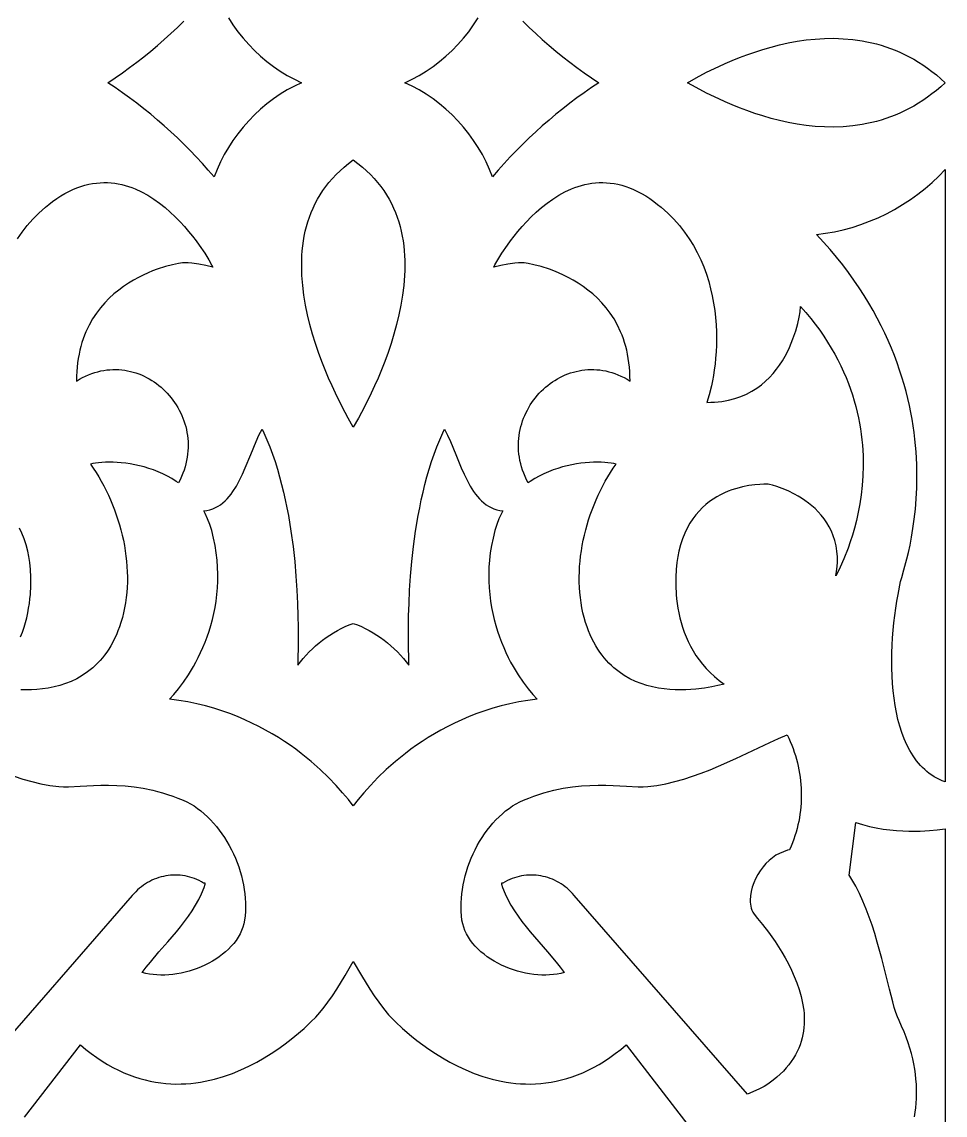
# Model space of a CAD drawing. Extents: x -350 to 350, y -780 to 780.
# Drawn here: x 209.8 to 270, y 516.4 to 587.7 of the extents above; entities that cross this region are included whole.
import ezdxf

# ---------------------------------------------------------------- set-up
doc = ezdxf.new("R2010")
doc.units = 0
doc.layers.add('LAYER_1', color=18, linetype='CONTINUOUS')

msp = doc.modelspace()

# ---------------------------------------------------------------- linework, layer by layer
at = {"layer": 'LAYER_1'}
for points in [[(223.254, 587.971), (223.552, 587.517), (223.873, 587.076), (224.215, 586.651), (224.578, 586.242), (224.959, 585.852), (225.358, 585.481), (225.772, 585.131), (226.201, 584.805), (226.642, 584.502), (227.095, 584.225), (227.558, 583.975), (228.03, 583.75), (227.558, 583.526), (227.095, 583.276), (226.642, 582.999), (226.201, 582.696), (225.772, 582.369), (225.358, 582.02), (224.959, 581.649), (224.578, 581.259), (224.215, 580.85), (223.873, 580.425), (223.552, 579.984), (223.254, 579.53), (222.981, 579.063), (222.734, 578.585), (222.515, 578.098), (222.324, 577.603), (221.946, 578.045), (221.559, 578.48), (221.164, 578.907), (220.761, 579.328), (220.351, 579.741), (219.933, 580.146), (219.507, 580.544), (219.075, 580.934), (218.635, 581.315), (218.189, 581.689), (217.737, 582.054), (217.278, 582.41), (216.814, 582.758), (216.343, 583.097), (215.868, 583.427), (215.387, 583.75), (215.868, 584.074), (216.343, 584.404), (216.814, 584.743), (217.278, 585.09), (217.737, 585.447), (218.189, 585.812), (218.635, 586.185), (219.075, 586.567), (219.507, 586.957), (219.933, 587.355), (220.351, 587.76)], [(242.451, 587.76), (242.869, 587.355), (243.295, 586.957), (243.727, 586.567), (244.167, 586.185), (244.613, 585.812), (245.065, 585.447), (245.524, 585.09), (245.988, 584.743), (246.458, 584.404), (246.934, 584.074), (247.415, 583.75), (246.934, 583.427), (246.458, 583.097), (245.988, 582.758), (245.524, 582.41), (245.065, 582.054), (244.613, 581.689), (244.167, 581.315), (243.727, 580.934), (243.295, 580.544), (242.869, 580.146), (242.451, 579.741), (242.04, 579.328), (241.638, 578.907), (241.243, 578.48), (240.856, 578.045), (240.478, 577.603), (240.287, 578.098), (240.067, 578.585), (239.82, 579.063), (239.547, 579.53), (239.25, 579.984), (238.929, 580.425), (238.586, 580.85), (238.224, 581.259), (237.843, 581.649), (237.444, 582.02), (237.03, 582.369), (236.601, 582.696), (236.159, 582.999), (235.706, 583.276), (235.243, 583.526), (234.772, 583.75), (235.243, 583.975), (235.706, 584.225), (236.159, 584.502), (236.601, 584.805), (237.03, 585.131), (237.444, 585.481), (237.843, 585.852), (238.224, 586.242), (238.586, 586.651), (238.929, 587.076), (239.25, 587.517), (239.547, 587.971)], [(209.493, 573.572), (209.798, 574.009), (210.132, 574.435), (210.498, 574.848), (210.895, 575.248), (211.106, 575.441), (211.325, 575.631), (211.553, 575.817), (211.789, 575.998), (212.06, 576.191), (212.328, 576.365), (212.594, 576.523), (212.858, 576.663), (213.12, 576.787), (213.38, 576.894), (213.637, 576.987), (213.892, 577.064), (214.145, 577.126), (214.395, 577.175), (214.643, 577.209), (214.888, 577.231), (215.13, 577.24), (215.369, 577.236), (215.606, 577.221), (215.84, 577.195), (216.07, 577.157), (216.298, 577.109), (216.523, 577.052), (216.744, 576.984), (216.962, 576.908), (217.177, 576.824), (217.596, 576.63), (218.001, 576.408), (218.391, 576.162), (218.766, 575.894), (219.124, 575.609), (219.467, 575.31), (219.792, 575.002), (220.1, 574.687), (220.389, 574.37), (220.66, 574.054), (220.911, 573.743), (221.143, 573.441), (221.354, 573.151), (221.712, 572.624), (221.982, 572.191), (222.159, 571.884), (222.239, 571.73), (221.782, 571.832), (221.323, 571.921), (220.861, 571.986), (220.629, 572.005), (220.396, 572.014), (220.261, 572.002), (219.995, 571.959), (219.618, 571.88), (219.149, 571.756), (218.608, 571.582), (218.316, 571.473), (218.013, 571.349), (217.702, 571.208), (217.384, 571.051), (217.063, 570.875), (216.74, 570.681), (216.418, 570.467), (216.1, 570.232), (215.788, 569.976), (215.484, 569.697), (215.19, 569.396), (214.91, 569.07), (214.645, 568.719), (214.397, 568.342), (214.171, 567.939), (213.966, 567.508), (213.873, 567.282), (213.787, 567.048), (213.707, 566.808), (213.635, 566.559), (213.57, 566.304), (213.513, 566.041), (213.464, 565.769), (213.423, 565.491), (213.391, 565.204), (213.368, 564.909), (213.354, 564.605), (213.35, 564.294), (213.547, 564.413), (213.744, 564.521), (213.943, 564.618), (214.141, 564.705), (214.34, 564.782), (214.539, 564.848), (214.737, 564.905), (214.936, 564.952), (215.134, 564.989), (215.331, 565.017), (215.528, 565.036), (215.723, 565.046), (215.917, 565.047), (216.11, 565.04), (216.302, 565.024), (216.491, 564.999), (216.679, 564.967), (216.864, 564.927), (217.048, 564.879), (217.228, 564.823), (217.407, 564.76), (217.582, 564.69), (217.754, 564.613), (217.923, 564.529), (218.089, 564.439), (218.251, 564.342), (218.41, 564.238), (218.564, 564.129), (218.715, 564.014), (218.861, 563.893), (219.003, 563.766), (219.14, 563.634), (219.272, 563.497), (219.399, 563.354), (219.521, 563.207), (219.638, 563.056), (219.749, 562.9), (219.855, 562.739), (219.954, 562.574), (220.048, 562.406), (220.135, 562.234), (220.216, 562.058), (220.29, 561.879), (220.357, 561.696), (220.417, 561.511), (220.471, 561.322), (220.516, 561.132), (220.555, 560.938), (220.585, 560.742), (220.608, 560.544), (220.622, 560.345), (220.629, 560.143), (220.627, 559.94), (220.616, 559.735), (220.596, 559.53), (220.568, 559.323), (220.53, 559.115), (220.483, 558.907), (220.427, 558.698), (220.36, 558.489), (220.284, 558.28), (220.198, 558.071), (220.101, 557.862), (219.995, 557.653), (219.855, 557.751), (219.568, 557.932), (219.275, 558.096), (218.976, 558.244), (218.673, 558.377), (218.367, 558.496), (218.061, 558.601), (217.754, 558.693), (217.449, 558.771), (217.147, 558.838), (216.849, 558.892), (216.557, 558.935), (216.272, 558.968), (215.996, 558.991), (215.73, 559.004), (215.474, 559.007), (215.232, 559.003), (215.003, 558.99), (214.79, 558.97), (214.594, 558.944), (214.415, 558.91), (214.257, 558.872), (214.443, 558.604), (214.624, 558.33), (214.798, 558.048), (214.966, 557.759), (215.127, 557.464), (215.282, 557.163), (215.429, 556.856), (215.569, 556.544), (215.701, 556.227), (215.826, 555.906), (215.943, 555.581), (216.052, 555.253), (216.153, 554.921), (216.245, 554.587), (216.329, 554.25), (216.404, 553.911), (216.47, 553.571), (216.527, 553.23), (216.574, 552.887), (216.612, 552.545), (216.64, 552.203), (216.658, 551.861), (216.666, 551.52), (216.664, 551.18), (216.651, 550.842), (216.627, 550.506), (216.593, 550.172), (216.547, 549.842), (216.49, 549.514), (216.422, 549.191), (216.342, 548.871), (216.25, 548.556), (216.156, 548.274), (216.055, 548.004), (215.948, 547.745), (215.835, 547.498), (215.715, 547.262), (215.59, 547.036), (215.459, 546.821), (215.322, 546.617), (215.181, 546.423), (215.035, 546.238), (214.884, 546.064), (214.729, 545.898), (214.57, 545.742), (214.408, 545.595), (214.242, 545.457), (214.072, 545.327), (213.725, 545.092), (213.367, 544.888), (213.002, 544.714), (212.632, 544.567), (212.257, 544.446), (211.882, 544.349), (211.506, 544.273), (211.134, 544.218), (210.766, 544.18), (210.405, 544.16), (210.052, 544.153), (209.711, 544.159)], [(209.696, 547.614), (209.819, 547.926), (209.926, 548.238), (210.021, 548.552), (210.102, 548.864), (210.172, 549.175), (210.229, 549.484), (210.276, 549.789), (210.313, 550.091), (210.34, 550.387), (210.369, 550.96), (210.367, 551.501), (210.341, 552.003), (210.295, 552.458), (210.236, 552.86), (210.168, 553.2), (210.059, 553.617), (209.932, 554.006), (209.787, 554.369), (209.625, 554.707)], [(209.274, 538.522), (209.848, 538.337), (210.428, 538.175), (211.013, 538.038), (211.603, 537.931), (212.2, 537.855), (212.496, 537.838), (212.825, 537.838), (213.58, 537.873), (214.455, 537.919), (214.934, 537.934), (215.44, 537.938), (215.971, 537.926), (216.526, 537.892), (217.104, 537.832), (217.704, 537.741), (218.324, 537.614), (218.641, 537.535), (218.963, 537.446), (219.29, 537.345), (219.621, 537.233), (219.956, 537.107), (220.295, 536.969), (220.54, 536.856), (220.779, 536.728), (221.013, 536.586), (221.242, 536.431), (221.464, 536.262), (221.681, 536.081), (221.891, 535.888), (222.095, 535.684), (222.291, 535.47), (222.481, 535.246), (222.663, 535.013), (222.837, 534.771), (223.004, 534.522), (223.162, 534.265), (223.312, 534.002), (223.453, 533.733), (223.585, 533.458), (223.708, 533.179), (223.822, 532.896), (223.925, 532.609), (224.019, 532.32), (224.102, 532.029), (224.175, 531.737), (224.237, 531.443), (224.288, 531.15), (224.327, 530.857), (224.355, 530.565), (224.371, 530.275), (224.375, 529.988), (224.367, 529.704), (224.345, 529.423), (224.311, 529.147), (224.266, 528.911), (224.2, 528.682), (224.116, 528.458), (224.014, 528.24), (223.895, 528.03), (223.759, 527.825), (223.609, 527.628), (223.444, 527.439), (223.266, 527.257), (223.076, 527.082), (222.874, 526.916), (222.662, 526.758), (222.44, 526.609), (222.21, 526.468), (221.971, 526.337), (221.726, 526.215), (221.476, 526.102), (221.22, 526), (220.96, 525.907), (220.697, 525.825), (220.432, 525.753), (220.166, 525.692), (219.899, 525.642), (219.634, 525.604), (219.369, 525.577), (219.108, 525.562), (218.849, 525.559), (218.595, 525.568), (218.346, 525.59), (218.104, 525.625), (217.869, 525.673), (217.641, 525.735), (217.899, 526.077), (218.167, 526.413), (218.726, 527.072), (219.297, 527.724), (219.863, 528.38), (220.137, 528.713), (220.402, 529.051), (220.655, 529.396), (220.895, 529.748), (221.118, 530.11), (221.323, 530.482), (221.506, 530.867), (221.665, 531.265), (221.731, 531.486), (221.745, 531.564), (221.641, 531.564), (221.496, 531.647), (221.348, 531.723), (221.198, 531.792), (221.047, 531.853), (220.894, 531.907), (220.74, 531.953), (220.584, 531.993), (220.428, 532.025), (220.271, 532.05), (220.113, 532.068), (219.956, 532.078), (219.798, 532.082), (219.641, 532.079), (219.484, 532.069), (219.327, 532.052), (219.172, 532.028), (219.018, 531.997), (218.865, 531.96), (218.713, 531.915), (218.564, 531.864), (218.416, 531.807), (218.271, 531.742), (218.128, 531.672), (217.987, 531.594), (217.85, 531.51), (217.716, 531.42), (217.585, 531.323), (217.458, 531.22), (217.334, 531.11), (217.215, 530.994), (217.1, 530.872), (216.989, 530.743), (206.985, 519.283)], [(267.993, 516.327), (268.04, 516.617), (268.078, 516.911), (268.106, 517.21), (268.126, 517.514), (268.135, 517.822), (268.134, 518.135), (268.122, 518.452), (268.099, 518.774), (268.065, 519.101), (268.018, 519.431), (267.959, 519.766), (267.887, 520.106), (267.802, 520.449), (267.703, 520.797), (267.591, 521.148), (267.464, 521.504), (267.322, 521.864), (267.164, 522.228), (266.992, 522.595), (266.89, 522.829), (266.789, 523.112), (266.686, 523.44), (266.582, 523.809), (266.364, 524.652), (266.128, 525.607), (265.867, 526.64), (265.572, 527.717), (265.41, 528.262), (265.237, 528.805), (265.052, 529.342), (264.854, 529.869), (264.643, 530.382), (264.416, 530.877), (264.175, 531.349), (263.916, 531.794), (263.781, 532.005), (263.735, 532.07), (264.174, 535.506), (264.606, 535.369), (265.058, 535.25), (265.509, 535.154), (265.955, 535.078), (266.393, 535.022), (266.821, 534.982), (267.235, 534.957), (267.631, 534.945), (268.362, 534.952), (268.988, 534.986), (269.486, 535.032), (270, 535.096), (270, 498.687)], [(209.962, 516.294), (213.601, 521.016), (213.957, 520.718), (214.312, 520.442), (214.667, 520.186), (215.022, 519.95), (215.376, 519.733), (215.729, 519.536), (216.081, 519.357), (216.431, 519.195), (216.781, 519.052), (217.129, 518.925), (217.475, 518.815), (217.819, 518.72), (218.161, 518.641), (218.502, 518.577), (218.839, 518.527), (219.175, 518.491), (219.507, 518.468), (219.837, 518.458), (220.164, 518.461), (220.487, 518.475), (220.808, 518.5), (221.124, 518.537), (221.438, 518.583), (221.747, 518.639), (222.052, 518.705), (222.353, 518.779), (222.942, 518.951), (223.513, 519.152), (224.064, 519.378), (224.593, 519.623), (225.1, 519.886), (225.583, 520.16), (226.041, 520.443), (226.472, 520.73), (226.876, 521.016), (227.251, 521.298), (227.595, 521.572), (228.187, 522.079), (228.641, 522.503), (228.947, 522.812), (229.095, 522.972), (229.426, 523.371), (229.74, 523.785), (230.039, 524.21), (230.327, 524.646), (230.874, 525.536), (231.401, 526.44), (231.927, 525.536), (232.475, 524.646), (232.762, 524.21), (233.062, 523.785), (233.376, 523.371), (233.706, 522.972), (233.854, 522.812), (234.161, 522.503), (234.615, 522.079), (235.207, 521.572), (235.551, 521.298), (235.926, 521.016), (236.329, 520.73), (236.761, 520.443), (237.219, 520.16), (237.702, 519.886), (238.209, 519.623), (238.738, 519.378), (239.289, 519.152), (239.859, 518.951), (240.449, 518.779), (240.75, 518.705), (241.055, 518.639), (241.364, 518.583), (241.677, 518.537), (241.994, 518.5), (242.314, 518.475), (242.638, 518.461), (242.965, 518.458), (243.294, 518.468), (243.627, 518.491), (243.962, 518.527), (244.3, 518.577), (244.64, 518.641), (244.983, 518.72), (245.327, 518.815), (245.673, 518.925), (246.021, 519.052), (246.37, 519.195), (246.721, 519.357), (247.073, 519.536), (247.426, 519.733), (247.78, 519.95), (248.135, 520.186), (248.49, 520.442), (248.845, 520.718), (249.201, 521.016), (253.806, 515.04)]]:
    msp.add_lwpolyline(points, dxfattribs=at)
for points in [[(263.359, 586.621), (263.975, 586.568), (264.284, 586.528), (264.593, 586.479), (264.902, 586.422), (265.211, 586.354), (265.52, 586.277), (265.828, 586.19), (266.136, 586.092), (266.442, 585.984), (266.748, 585.865), (267.053, 585.735), (267.356, 585.593), (267.658, 585.439), (267.958, 585.274), (268.257, 585.096), (268.553, 584.905), (268.848, 584.702), (269.14, 584.485), (269.429, 584.255), (269.716, 584.011), (270, 583.75), (269.716, 583.49), (269.429, 583.246), (269.14, 583.016), (268.848, 582.799), (268.553, 582.596), (268.257, 582.405), (267.958, 582.227), (267.658, 582.061), (267.356, 581.908), (267.053, 581.766), (266.748, 581.636), (266.442, 581.517), (266.136, 581.408), (265.828, 581.311), (265.52, 581.224), (265.211, 581.146), (264.902, 581.079), (264.593, 581.021), (264.284, 580.973), (263.975, 580.933), (263.359, 580.879), (262.746, 580.858), (262.137, 580.867), (261.534, 580.903), (260.938, 580.966), (260.35, 581.051), (259.772, 581.158), (259.205, 581.283), (258.65, 581.425), (258.11, 581.582), (257.584, 581.75), (257.075, 581.928), (256.584, 582.113), (256.112, 582.304), (255.661, 582.498), (255.232, 582.692), (254.444, 583.074), (253.762, 583.432), (253.194, 583.75), (253.762, 584.069), (254.444, 584.426), (255.232, 584.808), (255.661, 585.003), (256.112, 585.197), (256.584, 585.387), (257.075, 585.573), (257.584, 585.751), (258.11, 585.919), (258.65, 586.075), (259.205, 586.217), (259.772, 586.343), (260.35, 586.449), (260.938, 586.535), (261.534, 586.597), (262.137, 586.634), (262.746, 586.643)], [(231.707, 578.483), (231.996, 578.25), (232.268, 578.009), (232.524, 577.762), (232.764, 577.508), (232.988, 577.248), (233.197, 576.982), (233.391, 576.71), (233.571, 576.433), (233.737, 576.151), (233.889, 575.865), (234.027, 575.573), (234.152, 575.278), (234.265, 574.978), (234.365, 574.675), (234.453, 574.369), (234.529, 574.059), (234.594, 573.747), (234.649, 573.432), (234.692, 573.115), (234.725, 572.796), (234.748, 572.476), (234.762, 572.154), (234.766, 571.831), (234.762, 571.507), (234.749, 571.183), (234.698, 570.534), (234.618, 569.886), (234.511, 569.242), (234.379, 568.603), (234.226, 567.973), (234.054, 567.353), (233.866, 566.746), (233.666, 566.154), (233.455, 565.58), (233.236, 565.024), (233.014, 564.491), (232.789, 563.981), (232.565, 563.498), (232.132, 562.62), (231.736, 561.874), (231.401, 561.279), (231.065, 561.874), (230.67, 562.62), (230.237, 563.498), (230.013, 563.981), (229.788, 564.491), (229.565, 565.024), (229.347, 565.58), (229.136, 566.154), (228.935, 566.746), (228.748, 567.353), (228.576, 567.973), (228.423, 568.603), (228.291, 569.242), (228.184, 569.886), (228.104, 570.534), (228.053, 571.183), (228.04, 571.507), (228.036, 571.831), (228.04, 572.154), (228.054, 572.476), (228.077, 572.796), (228.11, 573.115), (228.153, 573.432), (228.207, 573.747), (228.272, 574.059), (228.349, 574.369), (228.437, 574.675), (228.537, 574.978), (228.649, 575.278), (228.775, 575.573), (228.913, 575.865), (229.065, 576.151), (229.231, 576.433), (229.41, 576.71), (229.605, 576.982), (229.814, 577.248), (230.038, 577.508), (230.278, 577.762), (230.534, 578.009), (230.806, 578.25), (231.095, 578.483), (231.401, 578.71)], [(270, 538.151), (269.813, 538.225), (269.631, 538.307), (269.456, 538.397), (269.287, 538.495), (269.124, 538.601), (268.966, 538.714), (268.815, 538.834), (268.669, 538.962), (268.529, 539.096), (268.394, 539.236), (268.14, 539.537), (267.908, 539.862), (267.697, 540.209), (267.505, 540.578), (267.332, 540.966), (267.178, 541.372), (267.042, 541.794), (266.924, 542.231), (266.821, 542.681), (266.735, 543.142), (266.665, 543.614), (266.609, 544.094), (266.567, 544.581), (266.538, 545.073), (266.522, 545.569), (266.519, 546.067), (266.527, 546.565), (266.546, 547.063), (266.575, 547.557), (266.613, 548.048), (266.661, 548.533), (266.717, 549.01), (266.78, 549.479), (266.85, 549.937), (266.927, 550.383), (267.097, 551.232), (267.173, 551.495), (267.317, 551.988), (267.505, 552.695), (267.607, 553.123), (267.709, 553.599), (267.808, 554.12), (267.902, 554.684), (267.985, 555.29), (268.057, 555.934), (268.112, 556.615), (268.147, 557.332), (268.16, 558.081), (268.146, 558.861), (268.103, 559.67), (268.027, 560.505), (267.975, 560.932), (267.914, 561.366), (267.843, 561.804), (267.762, 562.248), (267.67, 562.698), (267.567, 563.152), (267.452, 563.61), (267.325, 564.074), (267.186, 564.541), (267.034, 565.012), (266.869, 565.487), (266.69, 565.965), (266.497, 566.446), (266.289, 566.93), (266.066, 567.416), (265.828, 567.905), (265.574, 568.396), (265.304, 568.889), (265.018, 569.383), (264.714, 569.878), (264.393, 570.375), (264.054, 570.872), (263.696, 571.37), (263.32, 571.868), (262.925, 572.366), (262.51, 572.864), (262.075, 573.361), (261.62, 573.858), (262.2, 573.929), (262.78, 574.03), (263.359, 574.159), (263.933, 574.316), (264.503, 574.501), (265.067, 574.711), (265.622, 574.947), (266.168, 575.208), (266.703, 575.492), (267.224, 575.8), (267.732, 576.13), (268.224, 576.481), (268.698, 576.854), (269.153, 577.246), (269.588, 577.657), (270, 578.087)], [(247.914, 577.231), (248.159, 577.209), (248.407, 577.175), (248.657, 577.126), (248.91, 577.064), (249.165, 576.987), (249.422, 576.894), (249.682, 576.787), (249.944, 576.663), (250.208, 576.523), (250.474, 576.365), (250.742, 576.191), (251.012, 575.998), (251.249, 575.817), (251.477, 575.631), (251.696, 575.441), (251.907, 575.248), (252.304, 574.848), (252.67, 574.435), (253.004, 574.009), (253.309, 573.572), (253.585, 573.125), (253.834, 572.67), (254.057, 572.208), (254.254, 571.74), (254.428, 571.268), (254.578, 570.794), (254.707, 570.318), (254.814, 569.842), (254.902, 569.368), (254.972, 568.897), (255.024, 568.43), (255.059, 567.969), (255.08, 567.515), (255.086, 567.069), (255.08, 566.634), (255.061, 566.209), (255.032, 565.798), (254.993, 565.401), (254.945, 565.019), (254.89, 564.655), (254.829, 564.309), (254.763, 563.983), (254.618, 563.395), (254.467, 562.905), (254.718, 562.908), (254.962, 562.919), (255.431, 562.967), (255.873, 563.045), (256.289, 563.152), (256.681, 563.287), (257.048, 563.445), (257.392, 563.626), (257.713, 563.827), (258.013, 564.046), (258.291, 564.282), (258.549, 564.531), (258.787, 564.791), (259.006, 565.061), (259.208, 565.339), (259.391, 565.622), (259.559, 565.908), (259.71, 566.195), (259.846, 566.48), (259.967, 566.763), (260.075, 567.04), (260.253, 567.569), (260.385, 568.05), (260.478, 568.466), (260.537, 568.801), (260.577, 569.156), (260.913, 568.77), (261.231, 568.383), (261.532, 567.995), (261.817, 567.608), (262.085, 567.22), (262.338, 566.833), (262.575, 566.446), (262.797, 566.059), (263.004, 565.673), (263.197, 565.289), (263.376, 564.905), (263.541, 564.523), (263.694, 564.142), (263.833, 563.763), (263.96, 563.387), (264.075, 563.012), (264.179, 562.64), (264.271, 562.27), (264.352, 561.903), (264.423, 561.54), (264.483, 561.179), (264.534, 560.822), (264.576, 560.468), (264.608, 560.119), (264.647, 559.432), (264.655, 558.762), (264.635, 558.112), (264.589, 557.483), (264.52, 556.877), (264.433, 556.295), (264.329, 555.739), (264.212, 555.21), (264.085, 554.71), (263.95, 554.241), (263.812, 553.805), (263.672, 553.402), (263.402, 552.705), (263.164, 552.164), (262.982, 551.791), (262.881, 551.6), (262.944, 552.029), (262.975, 552.439), (262.975, 552.83), (262.946, 553.202), (262.891, 553.556), (262.811, 553.892), (262.708, 554.209), (262.584, 554.51), (262.441, 554.794), (262.282, 555.061), (262.107, 555.313), (261.919, 555.548), (261.721, 555.769), (261.513, 555.974), (261.298, 556.165), (261.078, 556.342), (260.855, 556.505), (260.63, 556.655), (260.406, 556.791), (260.185, 556.916), (259.759, 557.128), (259.366, 557.295), (259.024, 557.419), (258.747, 557.504), (258.551, 557.553), (258.452, 557.569), (258.176, 557.57), (257.916, 557.56), (257.59, 557.533), (257.208, 557.481), (256.783, 557.398), (256.558, 557.342), (256.326, 557.276), (256.089, 557.198), (255.848, 557.107), (255.604, 557.003), (255.36, 556.885), (255.116, 556.751), (254.874, 556.601), (254.635, 556.434), (254.401, 556.249), (254.174, 556.045), (253.953, 555.821), (253.742, 555.576), (253.541, 555.309), (253.352, 555.02), (253.176, 554.707), (253.015, 554.369), (252.87, 554.006), (252.743, 553.617), (252.634, 553.2), (252.566, 552.86), (252.507, 552.458), (252.461, 552.003), (252.435, 551.501), (252.433, 550.96), (252.462, 550.387), (252.489, 550.091), (252.525, 549.789), (252.572, 549.484), (252.63, 549.175), (252.699, 548.864), (252.781, 548.552), (252.875, 548.238), (252.983, 547.926), (253.105, 547.614), (253.243, 547.305), (253.395, 546.999), (253.564, 546.697), (253.75, 546.4), (253.953, 546.109), (254.175, 545.825), (254.416, 545.549), (254.676, 545.281), (254.957, 545.023), (255.258, 544.775), (255.581, 544.539), (255.18, 544.439), (254.794, 544.357), (254.306, 544.273), (253.733, 544.202), (253.419, 544.176), (253.091, 544.159), (252.75, 544.153), (252.397, 544.16), (252.036, 544.18), (251.668, 544.218), (251.296, 544.273), (250.92, 544.349), (250.544, 544.446), (250.17, 544.567), (249.799, 544.714), (249.434, 544.888), (249.077, 545.092), (248.73, 545.327), (248.56, 545.457), (248.394, 545.595), (248.231, 545.742), (248.072, 545.898), (247.917, 546.064), (247.767, 546.238), (247.621, 546.423), (247.479, 546.617), (247.343, 546.821), (247.212, 547.036), (247.087, 547.262), (246.967, 547.498), (246.854, 547.745), (246.746, 548.004), (246.646, 548.274), (246.552, 548.556), (246.46, 548.871), (246.38, 549.191), (246.312, 549.514), (246.255, 549.842), (246.209, 550.172), (246.175, 550.506), (246.151, 550.842), (246.138, 551.18), (246.136, 551.52), (246.144, 551.861), (246.162, 552.203), (246.19, 552.545), (246.228, 552.887), (246.275, 553.23), (246.332, 553.571), (246.398, 553.911), (246.473, 554.25), (246.557, 554.587), (246.649, 554.921), (246.75, 555.253), (246.859, 555.581), (246.976, 555.906), (247.101, 556.227), (247.233, 556.544), (247.373, 556.856), (247.52, 557.163), (247.674, 557.464), (247.836, 557.759), (248.003, 558.048), (248.178, 558.33), (248.358, 558.604), (248.545, 558.872), (248.386, 558.91), (248.208, 558.944), (248.012, 558.97), (247.799, 558.99), (247.57, 559.003), (247.328, 559.007), (247.072, 559.004), (246.806, 558.991), (246.529, 558.968), (246.244, 558.935), (245.952, 558.892), (245.655, 558.838), (245.353, 558.771), (245.048, 558.693), (244.741, 558.601), (244.434, 558.496), (244.129, 558.377), (243.826, 558.244), (243.527, 558.096), (243.233, 557.932), (242.947, 557.751), (242.807, 557.653), (242.7, 557.862), (242.604, 558.071), (242.518, 558.28), (242.442, 558.489), (242.375, 558.698), (242.319, 558.907), (242.272, 559.115), (242.234, 559.323), (242.205, 559.53), (242.186, 559.735), (242.175, 559.94), (242.173, 560.143), (242.179, 560.345), (242.194, 560.544), (242.217, 560.742), (242.247, 560.938), (242.285, 561.132), (242.331, 561.322), (242.384, 561.511), (242.445, 561.696), (242.512, 561.879), (242.586, 562.058), (242.667, 562.234), (242.754, 562.406), (242.847, 562.574), (242.947, 562.739), (243.052, 562.9), (243.164, 563.056), (243.28, 563.207), (243.402, 563.354), (243.53, 563.497), (243.662, 563.634), (243.799, 563.766), (243.941, 563.893), (244.087, 564.014), (244.237, 564.129), (244.392, 564.238), (244.55, 564.342), (244.713, 564.439), (244.878, 564.529), (245.048, 564.613), (245.22, 564.69), (245.395, 564.76), (245.573, 564.823), (245.754, 564.879), (245.937, 564.927), (246.123, 564.967), (246.311, 564.999), (246.5, 565.024), (246.692, 565.04), (246.884, 565.047), (247.079, 565.046), (247.274, 565.036), (247.471, 565.017), (247.668, 564.989), (247.866, 564.952), (248.064, 564.905), (248.263, 564.848), (248.462, 564.782), (248.661, 564.705), (248.859, 564.618), (249.057, 564.521), (249.255, 564.413), (249.452, 564.294), (249.447, 564.605), (249.433, 564.909), (249.41, 565.204), (249.378, 565.491), (249.338, 565.769), (249.289, 566.041), (249.232, 566.304), (249.167, 566.559), (249.094, 566.808), (249.015, 567.048), (248.928, 567.282), (248.836, 567.508), (248.631, 567.939), (248.404, 568.342), (248.157, 568.719), (247.892, 569.07), (247.612, 569.396), (247.318, 569.697), (247.014, 569.976), (246.702, 570.232), (246.383, 570.467), (246.062, 570.681), (245.739, 570.875), (245.418, 571.051), (245.1, 571.208), (244.789, 571.349), (244.486, 571.473), (244.194, 571.582), (243.653, 571.756), (243.184, 571.88), (242.807, 571.959), (242.541, 572.002), (242.406, 572.014), (242.173, 572.005), (241.941, 571.986), (241.479, 571.921), (241.02, 571.832), (240.563, 571.73), (240.642, 571.884), (240.819, 572.191), (241.089, 572.624), (241.448, 573.151), (241.659, 573.441), (241.89, 573.743), (242.142, 574.054), (242.413, 574.37), (242.702, 574.687), (243.01, 575.002), (243.335, 575.31), (243.677, 575.609), (244.036, 575.894), (244.411, 576.162), (244.801, 576.408), (245.206, 576.63), (245.625, 576.824), (245.84, 576.908), (246.058, 576.984), (246.279, 577.052), (246.504, 577.109), (246.731, 577.157), (246.962, 577.195), (247.196, 577.221), (247.432, 577.236), (247.672, 577.24)], [(237.552, 560.77), (237.738, 560.361), (238.091, 559.507), (238.443, 558.646), (238.626, 558.227), (238.82, 557.823), (239.027, 557.44), (239.251, 557.083), (239.371, 556.917), (239.496, 556.759), (239.628, 556.611), (239.765, 556.474), (239.91, 556.347), (240.062, 556.232), (240.222, 556.13), (240.39, 556.04), (240.567, 555.965), (240.753, 555.904), (240.948, 555.858), (241.153, 555.829), (241.062, 555.664), (240.898, 555.314), (240.755, 554.943), (240.634, 554.549), (240.513, 554.057), (240.414, 553.571), (240.338, 553.092), (240.283, 552.619), (240.249, 552.154), (240.235, 551.697), (240.238, 551.247), (240.259, 550.806), (240.297, 550.373), (240.35, 549.95), (240.417, 549.535), (240.498, 549.131), (240.591, 548.736), (240.696, 548.351), (240.811, 547.977), (240.935, 547.614), (241.068, 547.262), (241.209, 546.922), (241.355, 546.594), (241.508, 546.278), (241.664, 545.975), (241.824, 545.684), (242.151, 545.143), (242.479, 544.658), (242.801, 544.231), (243.108, 543.865), (243.394, 543.562), (242.784, 543.475), (242.191, 543.37), (241.613, 543.248), (241.051, 543.109), (240.505, 542.956), (239.975, 542.788), (239.46, 542.607), (238.961, 542.414), (238.478, 542.209), (238.009, 541.994), (237.556, 541.77), (237.118, 541.538), (236.695, 541.297), (236.287, 541.051), (235.894, 540.798), (235.516, 540.542), (235.153, 540.281), (234.804, 540.018), (234.469, 539.753), (234.149, 539.487), (233.552, 538.958), (233.012, 538.436), (232.527, 537.931), (232.098, 537.45), (231.723, 537), (231.401, 536.59), (231.079, 537), (230.704, 537.45), (230.275, 537.931), (229.79, 538.436), (229.25, 538.958), (228.653, 539.487), (228.333, 539.753), (227.998, 540.018), (227.649, 540.281), (227.286, 540.542), (226.907, 540.798), (226.514, 541.051), (226.106, 541.297), (225.684, 541.538), (225.246, 541.77), (224.792, 541.994), (224.324, 542.209), (223.84, 542.414), (223.341, 542.607), (222.827, 542.788), (222.296, 542.956), (221.751, 543.109), (221.189, 543.248), (220.611, 543.37), (220.018, 543.475), (219.408, 543.562), (219.693, 543.865), (220.001, 544.231), (220.323, 544.658), (220.651, 545.143), (220.977, 545.684), (221.137, 545.975), (221.294, 546.278), (221.446, 546.594), (221.593, 546.922), (221.733, 547.262), (221.866, 547.614), (221.991, 547.977), (222.106, 548.351), (222.211, 548.736), (222.304, 549.131), (222.385, 549.535), (222.452, 549.95), (222.505, 550.373), (222.542, 550.806), (222.564, 551.247), (222.567, 551.697), (222.552, 552.154), (222.518, 552.619), (222.464, 553.092), (222.388, 553.571), (222.289, 554.057), (222.167, 554.549), (222.046, 554.943), (221.903, 555.314), (221.74, 555.664), (221.648, 555.829), (221.854, 555.858), (222.049, 555.904), (222.235, 555.965), (222.412, 556.04), (222.58, 556.13), (222.74, 556.232), (222.892, 556.347), (223.036, 556.474), (223.174, 556.611), (223.306, 556.759), (223.431, 556.917), (223.55, 557.083), (223.775, 557.44), (223.982, 557.823), (224.176, 558.227), (224.359, 558.646), (224.71, 559.507), (225.064, 560.361), (225.25, 560.77), (225.447, 561.161), (225.563, 560.922), (225.764, 560.468), (225.953, 560.004), (226.13, 559.529), (226.296, 559.046), (226.451, 558.556), (226.595, 558.06), (226.729, 557.558), (226.853, 557.053), (226.967, 556.545), (227.072, 556.036), (227.168, 555.525), (227.335, 554.509), (227.472, 553.504), (227.58, 552.521), (227.663, 551.569), (227.725, 550.656), (227.767, 549.792), (227.793, 548.987), (227.806, 548.25), (227.809, 547.589), (227.804, 547.015), (227.786, 546.161), (227.774, 545.762), (227.948, 545.991), (228.131, 546.214), (228.322, 546.43), (228.522, 546.64), (228.73, 546.842), (228.945, 547.037), (229.167, 547.224), (229.396, 547.402), (229.63, 547.573), (229.87, 547.734), (230.115, 547.886), (230.365, 548.028), (230.619, 548.161), (230.876, 548.283), (231.137, 548.395), (231.401, 548.495), (231.665, 548.395), (231.926, 548.283), (232.183, 548.161), (232.437, 548.028), (232.686, 547.886), (232.931, 547.734), (233.171, 547.573), (233.406, 547.402), (233.634, 547.224), (233.856, 547.037), (234.072, 546.842), (234.279, 546.64), (234.479, 546.43), (234.671, 546.214), (234.854, 545.991), (235.028, 545.762), (235.016, 546.161), (234.997, 547.015), (234.993, 547.589), (234.996, 548.25), (235.009, 548.987), (235.035, 549.792), (235.077, 550.656), (235.139, 551.569), (235.222, 552.521), (235.33, 553.504), (235.467, 554.509), (235.634, 555.525), (235.73, 556.036), (235.835, 556.545), (235.949, 557.053), (236.073, 557.558), (236.207, 558.06), (236.351, 558.556), (236.506, 559.046), (236.672, 559.529), (236.849, 560.004), (237.038, 560.468), (237.239, 560.922), (237.355, 561.161)], [(259.796, 541.007), (259.897, 540.784), (259.991, 540.56), (260.079, 540.333), (260.161, 540.104), (260.236, 539.874), (260.304, 539.642), (260.365, 539.408), (260.42, 539.173), (260.468, 538.937), (260.51, 538.699), (260.545, 538.461), (260.574, 538.222), (260.595, 537.982), (260.611, 537.742), (260.619, 537.502), (260.621, 537.261), (260.616, 537.02), (260.605, 536.78), (260.587, 536.54), (260.562, 536.3), (260.531, 536.061), (260.493, 535.823), (260.448, 535.585), (260.397, 535.349), (260.339, 535.114), (260.274, 534.88), (260.203, 534.648), (260.125, 534.417), (260.04, 534.189), (259.948, 533.962), (259.85, 533.737), (259.723, 533.7), (259.463, 533.606), (259.196, 533.491), (258.965, 533.369), (258.74, 533.216), (258.523, 533.036), (258.316, 532.833), (258.122, 532.609), (257.943, 532.367), (257.78, 532.111), (257.637, 531.844), (257.515, 531.568), (257.417, 531.288), (257.345, 531.005), (257.301, 530.723), (257.287, 530.446), (257.292, 530.31), (257.306, 530.176), (257.329, 530.045), (257.36, 529.916), (257.401, 529.791), (257.451, 529.67), (257.551, 529.534), (257.773, 529.259), (258.091, 528.861), (258.478, 528.351), (258.906, 527.744), (259.127, 527.409), (259.348, 527.054), (259.565, 526.681), (259.776, 526.293), (259.977, 525.891), (260.164, 525.476), (260.334, 525.05), (260.484, 524.615), (260.61, 524.173), (260.708, 523.725), (260.777, 523.273), (260.798, 523.046), (260.811, 522.818), (260.814, 522.591), (260.807, 522.363), (260.791, 522.136), (260.763, 521.909), (260.725, 521.683), (260.675, 521.458), (260.613, 521.234), (260.539, 521.011), (260.452, 520.79), (260.352, 520.57), (260.239, 520.353), (260.111, 520.137), (259.969, 519.924), (259.812, 519.714), (259.64, 519.506), (259.452, 519.301), (259.247, 519.1), (259.026, 518.902), (258.789, 518.708), (258.533, 518.517), (258.368, 518.406), (258.198, 518.302), (257.846, 518.116), (257.119, 517.792), (245.813, 530.743), (245.702, 530.872), (245.587, 530.994), (245.467, 531.11), (245.344, 531.22), (245.217, 531.323), (245.086, 531.42), (244.952, 531.51), (244.814, 531.594), (244.674, 531.672), (244.531, 531.742), (244.386, 531.807), (244.238, 531.864), (244.089, 531.915), (243.937, 531.96), (243.784, 531.997), (243.63, 532.028), (243.474, 532.052), (243.318, 532.069), (243.161, 532.079), (243.004, 532.082), (242.846, 532.078), (242.688, 532.068), (242.531, 532.05), (242.374, 532.025), (242.218, 531.993), (242.062, 531.953), (241.908, 531.907), (241.755, 531.853), (241.603, 531.792), (241.454, 531.723), (241.306, 531.647), (241.161, 531.564), (241.057, 531.564), (241.071, 531.486), (241.136, 531.265), (241.296, 530.867), (241.479, 530.482), (241.684, 530.11), (241.907, 529.748), (242.147, 529.396), (242.4, 529.051), (242.665, 528.713), (242.939, 528.38), (243.504, 527.724), (244.076, 527.072), (244.635, 526.413), (244.903, 526.077), (245.161, 525.735), (244.933, 525.673), (244.698, 525.625), (244.455, 525.59), (244.207, 525.568), (243.953, 525.559), (243.694, 525.562), (243.432, 525.577), (243.168, 525.604), (242.902, 525.642), (242.636, 525.692), (242.37, 525.753), (242.105, 525.825), (241.842, 525.907), (241.582, 526), (241.326, 526.102), (241.075, 526.215), (240.83, 526.337), (240.592, 526.468), (240.362, 526.609), (240.14, 526.758), (239.928, 526.916), (239.726, 527.082), (239.535, 527.257), (239.358, 527.439), (239.193, 527.628), (239.042, 527.825), (238.907, 528.03), (238.788, 528.24), (238.686, 528.458), (238.601, 528.682), (238.536, 528.911), (238.49, 529.147), (238.456, 529.423), (238.435, 529.704), (238.427, 529.988), (238.431, 530.275), (238.447, 530.565), (238.475, 530.857), (238.514, 531.15), (238.565, 531.443), (238.627, 531.737), (238.699, 532.029), (238.783, 532.32), (238.876, 532.609), (238.98, 532.896), (239.093, 533.179), (239.216, 533.458), (239.348, 533.733), (239.49, 534.002), (239.639, 534.265), (239.798, 534.522), (239.964, 534.771), (240.139, 535.013), (240.321, 535.246), (240.51, 535.47), (240.707, 535.684), (240.911, 535.888), (241.121, 536.081), (241.337, 536.262), (241.56, 536.431), (241.789, 536.586), (242.023, 536.728), (242.262, 536.856), (242.506, 536.969), (242.846, 537.107), (243.181, 537.233), (243.512, 537.345), (243.838, 537.446), (244.16, 537.535), (244.478, 537.614), (245.098, 537.741), (245.698, 537.832), (246.276, 537.892), (246.831, 537.926), (247.362, 537.938), (247.868, 537.934), (248.347, 537.919), (249.222, 537.873), (249.976, 537.838), (250.306, 537.838), (250.601, 537.855), (251.199, 537.931), (251.789, 538.038), (252.374, 538.175), (252.953, 538.337), (253.528, 538.522), (254.099, 538.727), (254.665, 538.949), (255.229, 539.185), (256.349, 539.687), (257.462, 540.211), (258.574, 540.731), (259.13, 540.984), (259.688, 541.226)]]:
    msp.add_lwpolyline(points, close=True, dxfattribs=at)

doc.saveas('drawing.dxf')
